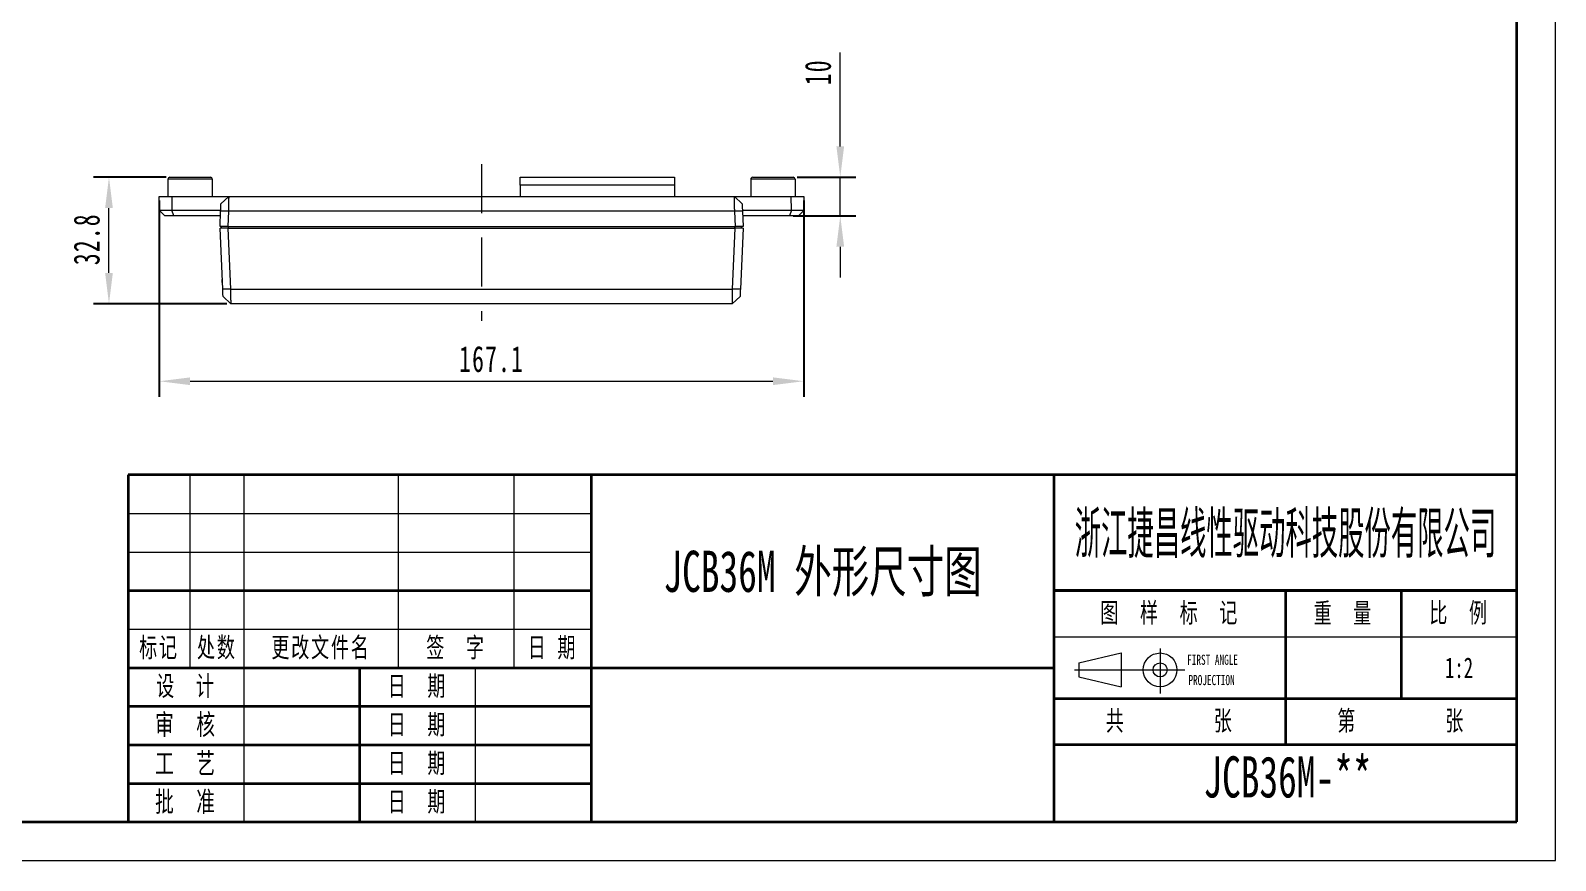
# Model space of a CAD drawing. Header units: millimetres. Extents: x -148 to 148, y -105 to 105.
# Drawn here: x -49.2 to 148.5, y -105 to 2.6 of the extents above; entities that cross this region are included whole.
import ezdxf
from ezdxf.enums import TextEntityAlignment as Align

# ---------------------------------------------------------------- set-up
doc = ezdxf.new("R2010")
doc.units = ezdxf.units.MM
doc.linetypes.add('HIDDEN', pattern=[9.525, 6.35, -3.175])
doc.layers.get('0').update_dxf_attribs({"lineweight": 35})
for name, color, linetype, lineweight in [('EB0', 7, 'Continuous', 35), ('尺寸线层', 3, 'Continuous', 18), ('粗实线层', 7, 'Continuous', 35), ('细实线层', 7, 'Continuous', 18)]:
    doc.layers.add(name, color=color, linetype=linetype, lineweight=lineweight)
doc.styles.add('UserTxtStyle17', font='', dxfattribs={"width": 0.667})
doc.styles.add('标准', font='', dxfattribs={"width": 0.667})
doc.styles.get('UserTxtStyle17').set_extended_font_data('宋体')
doc.styles.get('标准').set_extended_font_data('宋体')
doc.dimstyles.new('标准', dxfattribs={"dimtxt": 3.371484, "dimasz": 4, "dimexe": 2, "dimexo": 0.5, "dimgap": 1.213633, "dimtad": 1, "dimdec": 1, "dimlfac": 2, "dimdsep": 46, "dimtxsty": '标准', "dimblk": '_CAXARROW', "dimcen": 0, "dimdle": 8, "dimazin": 2, "dimtfac": 0.707107, "dimtdec": 1, "dimtmove": 0, "dimatfit": 3, "dimldrblk": 'NONE', "dimfxl": 0, "dimfrac": 2, "dimtolj": 1, "dimarcsym": 0})

# ---------------------------------------------------------------- blocks, each defined once
blk = doc.blocks.new('$CAXA_FRAME_13B17AC1$')
at = {"layer": '粗实线层'}
for p, q in [((143.5, -100), (143.5, 100)), ((-123.5, -100), (143.5, -100))]:
    blk.add_line(p, q, dxfattribs=at)
at = {"layer": '细实线层'}
for p, q in [((148.5, -105), (148.5, 105)), ((-148.5, -105), (148.5, -105))]:
    blk.add_line(p, q, dxfattribs=at)
at = {"layer": '尺寸线层', "style": '标准'}
for tag, height, width, p in [('ERP代码', 2.27, 0.513928, (-108.91, 97.48)), ('1', 3, 0.667, (-87.94, 97.49)), ('版本号', 2.28, 0.667, (-78.15, 97.48)), ('版本1', 2.28, 0.667, (39.5, 92.5)), ('日期1', 2.33, 0.667, (50, 92.5)), ('更改文件号', 2.29, 0.667, (69.5, 92.5)), ('更改内容', 2.29, 0.667, (108, 92.5)), ('签字', 2.28, 0.667, (138.5, 92.5)), ('版本2', 2.28, 0.667, (39.5, 87.5)), ('日期2', 2.33, 0.667, (50, 87.5)), ('更改文件号', 2.29, 0.667, (69.5, 87.5)), ('更改内容', 2.29, 0.667, (108, 87.5)), ('签字', 2.28, 0.667, (138.5, 87.5)), ('版本3', 2.28, 0.667, (39.5, 82.5)), ('日期3', 2.28, 0.667, (50, 82.5)), ('更改文件号', 2.29, 0.667, (69.5, 82.5)), ('更改内容', 2.29, 0.667, (108, 82.5)), ('签字', 2.28, 0.667, (138.5, 82.5))]:
    blk.add_attdef(tag, text='', height=height, dxfattribs=dict(at, width=width)).set_placement(p, align=Align.MIDDLE_CENTER)
blk = doc.blocks.new('$CAXA_TITLE_151E506F$')
at = {"layer": '粗实线层'}
for p, q in [((-180, 45), (-180, 0)), ((0, 45), (-180, 45)), ((-120, 45), (-120, 0)), ((-60, 45), (-60, 0)), ((0, 0), (0, 45)), ((-180, 30), (-120, 30)), ((0, 30), (-60, 30)), ((-60, 30), (0, 30)), ((-30, 30), (-30, 10)), ((-15, 30), (-15, 16)), ((-180, 20), (-60, 20)), ((-150, 20), (-150, 0)), ((-60, 16), (0, 16)), ((-180, 15), (-120, 15)), ((-180, 10), (-120, 10)), ((0, 10), (-60, 10)), ((-180, 5), (-120, 5)), ((-180, 0), (0, 0)), ((-180, 0), (0, 0))]:
    blk.add_line(p, q, dxfattribs=at)
at = {"layer": '细实线层'}
for p, q in [((-172, 45), (-172, 20)), ((-165, 45), (-165, 0)), ((-145, 45), (-145, 20)), ((-130, 45), (-130, 20)), ((-180, 40), (-120, 40)), ((-180, 35), (-120, 35)), ((-180, 30), (-120, 30)), ((-180, 25), (-120, 25)), ((-60, 24), (0, 24)), ((-135, 20), (-135, 0))]:
    blk.add_line(p, q, dxfattribs=at)
at = {"layer": '细实线层', "linetype": 'Continuous', "lineweight": 18}
for p, q in [((-56.78, 20.63), (-51.31, 21.91)), ((-51.31, 21.91), (-51.31, 17.53)), ((-46.25, 22.51), (-46.25, 16.65)), ((-56.78, 20.63), (-56.78, 18.81)), ((-57.36, 19.72), (-49.85, 19.72)), ((-56.78, 18.81), (-51.31, 17.53)), ((-49.83, 19.72), (-43.04, 19.72))]:
    blk.add_line(p, q, dxfattribs=at)
for radius in [2.19, 0.912]:
    blk.add_circle((-46.25, 19.72), radius, dxfattribs=at)
at = {"layer": 'EB0', "linetype": 'Continuous', "lineweight": 18, "insert": (-42.74, 21.69), "char_height": 1.3187, "width": 6.8968, "attachment_point": 1, "line_spacing_factor": 1.15057, "style": 'UserTxtStyle17'}
blk.add_mtext('\\T1.001;FIRST ANGLE', dxfattribs=at)
at = {"layer": 'EB0', "linetype": 'Continuous', "lineweight": 35, "insert": (-42.57, 19.06), "char_height": 1.3185, "width": 6.2687, "attachment_point": 1, "line_spacing_factor": 1.15057, "style": 'UserTxtStyle17'}
blk.add_mtext('\\T1.001;PROJECTION', dxfattribs=at)
at = {"layer": '尺寸线层', "attachment_point": 5, "line_spacing_factor": 1.15057, "style": '标准'}
for s, insert, char_height, width in [('\\T1.1;图  样  标  记', (-45, 27), 2.5714, 58), ('\\T1.1;重  量', (-22.5, 27), 2.571, 28), ('\\T1.1;比  例', (-7.5, 27), 2.571, 28), ('\\T1.1;标记', (-176, 22.5), 2.571, 14), ('\\T1.1;处数', (-168.5, 22.5), 2.571, 12), ('\\T1.1;更改文件名', (-155, 22.5), 2.5714, 38), ('\\T1.1;签  字', (-137.5, 22.5), 2.571, 28), ('\\T1.1;日 期', (-125, 22.5), 2.571, 18), ('\\T1.1;设  计', (-172.5, 17.5), 2.571, 28), ('\\T1.1;日  期', (-142.5, 17.5), 2.571, 28), ('\\T1.1;审  核  ', (-172.5, 12.5), 2.6694, 28), ('\\T1.1;日  期', (-142.5, 12.5), 2.571, 28), ('\\T1.1;共', (-52, 13), 2.571, 8), ('\\T1.1;张', (-38, 13), 2.571, 8), ('\\T1.1;第', (-22, 13), 2.571, 8), ('\\T1.1;张', (-8, 13), 2.571, 8), ('\\T1.1;工  艺', (-172.5, 7.5), 2.669, 28), ('\\T1.1;日  期', (-142.5, 7.5), 2.571, 28), ('\\T1.1;批  准', (-172.5, 2.5), 2.669, 28), ('\\T1.1;日  期', (-142.5, 2.5), 2.571, 28)]:
    blk.add_mtext(s, dxfattribs=dict(at, insert=insert, char_height=char_height, width=width))
at = {"layer": '尺寸线层', "style": '标准'}
for tag, height, width, p in [('标记D', 2.67, 0.667, (-176, 42.5)), ('处数D', 2.67, 0.603422, (-168.5, 42.5)), ('更改文件名D', 2.67, 0.667, (-155, 42.5)), ('更改签字D', 2.67, 0.667, (-137.5, 42.5)), ('更改日期D', 2.67, 0.498394, (-125, 42.5)), ('单位名称', 5.34, 0.667, (-30, 37.5)), ('标记C', 2.67, 0.667, (-176, 37.5)), ('处数C', 2.67, 0.603422, (-168.5, 37.5)), ('更改文件名C', 2.67, 0.667, (-155, 37.5)), ('更改签字C', 2.67, 0.667, (-137.5, 37.5)), ('更改日期C', 2.67, 0.498394, (-125, 37.5)), ('图纸名称', 5.34, 0.667, (-90, 32.5)), ('标记B', 2.67, 0.667, (-176, 32.5)), ('处数B', 2.67, 0.603422, (-168.5, 32.5)), ('更改文件名B', 2.67, 0.667, (-155, 32.5)), ('更改签字B', 2.67, 0.667, (-137.5, 32.5)), ('更改日期B', 2.67, 0.498394, (-125, 32.5)), ('标记A', 2.67, 0.667, (-176, 27.5)), ('处数A', 2.67, 0.603422, (-168.5, 27.5)), ('更改文件名A', 2.67, 0.667, (-155, 27.5)), ('更改签字A', 2.67, 0.667, (-137.5, 27.5)), ('更改日期A', 2.67, 0.498394, (-125, 27.5)), ('重量', 2.67, 0.667, (-22.5, 20)), ('图纸比例', 2.67, 0.667, (-7.5, 20)), ('页数', 2.67, 0.667, (-45, 13)), ('页码', 2.67, 0.667, (-15, 13)), ('材料名称', 5.34, 0.667, (-90, 10)), ('图纸编号', 5.34, 0.667, (-29.74, 5.84))]:
    blk.add_attdef(tag, text='', height=height, dxfattribs=dict(at, width=width)).set_placement(p, align=Align.MIDDLE_CENTER)
blk = doc.blocks.new('_CAXARROW_0')
blk.add_hatch(color=0).paths.add_polyline_path([(0, 0), (-1, 0.125), (-1, -0.125)], flags=0)
blk = doc.blocks.new('*X10')
at = {"color": 0, "linetype": 'Continuous', "lineweight": 18}
for p, q in [((55.8, -12.4), (55.8, -0.22)), ((55.8, -21.4), (55.8, -16.4)), ((55.8, -25.4), (55.8, -29.4))]:
    blk.add_line(p, q, dxfattribs=at)
at = {"color": 0, "linetype": 'Continuous', "lineweight": -2}
for p, q in [((50.2, -16.4), (57.8, -16.4)), ((49.71, -21.4), (57.8, -21.4))]:
    blk.add_line(p, q, dxfattribs=at)
at = {"color": 0, "linetype": 'Continuous', "lineweight": 18, "xscale": 4, "yscale": 4, "zscale": 4}
for p, rotation in [((55.8, -16.4), 270), ((55.8, -21.4), 90)]:
    blk.add_blockref('_CAXARROW_0', p, dxfattribs=dict(at, rotation=rotation))
at = {"color": 0, "linetype": 'Continuous', "lineweight": 20, "insert": (51.21, -2.78), "char_height": 3.371, "width": 6.6306, "attachment_point": 2, "rotation": 90, "line_spacing_factor": 1.15057, "style": '标准'}
blk.add_mtext('\\T1.1;10', dxfattribs=at)
blk = doc.blocks.new('_CAXARROW')
blk.add_hatch(color=0).paths.add_polyline_path([(0, 0), (-1, 0.125), (-1, -0.125)], flags=0)
blk = doc.blocks.new('_NONE')
blk = doc.blocks.new('*X11')
at = {"color": 0, "linetype": 'Continuous', "lineweight": -2}
for p, q in [((-32.46, -19.4), (-32.46, -44.85)), ((51.08, -19.4), (51.08, -44.85))]:
    blk.add_line(p, q, dxfattribs=at)
at = {"color": 0, "linetype": 'Continuous', "lineweight": 18}
blk.add_line((-28.46, -42.85), (47.08, -42.85), dxfattribs=at)
at = {"color": 0, "linetype": 'Continuous', "lineweight": 18, "xscale": 4, "yscale": 4, "zscale": 4, "rotation": 180}
blk.add_blockref('_CAXARROW_0', (-32.46, -42.85), dxfattribs=at)
at = {"color": 0, "linetype": 'Continuous', "lineweight": 18, "xscale": 4, "yscale": 4, "zscale": 4}
blk.add_blockref('_CAXARROW_0', (51.08, -42.85), dxfattribs=at)
at = {"color": 0, "linetype": 'Continuous', "lineweight": 20, "insert": (10.61, -38.27), "char_height": 3.3715, "width": 15.8964, "attachment_point": 2, "line_spacing_factor": 1.15057, "style": '标准'}
blk.add_mtext('\\T1.1;167.1', dxfattribs=at)
blk = doc.blocks.new('*X12')
at = {"color": 0, "linetype": 'Continuous', "lineweight": -2}
for p, q in [((-31.59, -16.4), (-40.98, -16.4)), ((-23.7, -32.8), (-40.98, -32.8))]:
    blk.add_line(p, q, dxfattribs=at)
at = {"color": 0, "linetype": 'Continuous', "lineweight": 18}
blk.add_line((-38.98, -28.8), (-38.98, -20.4), dxfattribs=at)
at = {"color": 0, "linetype": 'Continuous', "lineweight": 18, "xscale": 4, "yscale": 4, "zscale": 4}
for p, rotation in [((-38.98, -16.4), 90), ((-38.98, -32.8), 270)]:
    blk.add_blockref('_CAXARROW_0', p, dxfattribs=dict(at, rotation=rotation))
at = {"color": 0, "linetype": 'Continuous', "lineweight": 20, "insert": (-43.57, -24.43), "char_height": 3.371, "width": 13.0029, "attachment_point": 2, "rotation": 90, "line_spacing_factor": 1.15057, "style": '标准'}
blk.add_mtext('\\T1.1;32.8', dxfattribs=at)

msp = doc.modelspace()

# ---------------------------------------------------------------- linework, layer by layer
at = {"color": 1, "linetype": 'HIDDEN', "lineweight": 20}
msp.add_line((9.309, -14.701), (9.309, -34.999), dxfattribs=at)
at = {"color": 7, "linetype": 'Continuous', "lineweight": 20}
for p, q in [((-25.587, -16.653), (-31.337, -16.653)), ((-31.337, -16.653), (-31.337, -18.903)), ((-31.087, -16.403), (-25.837, -16.403)), ((-25.587, -16.653), (-25.587, -18.903)), ((14.309, -16.403), (34.309, -16.403)), ((14.309, -17.403), (14.309, -16.403)), ((34.309, -17.403), (14.309, -17.403)), ((14.309, -17.403), (14.309, -18.903)), ((34.309, -16.403), (34.309, -17.403)), ((34.309, -17.403), (34.309, -18.903)), ((49.952, -16.653), (44.202, -16.653)), ((44.202, -16.653), (44.202, -18.903)), ((44.452, -16.403), (49.702, -16.403)), ((49.952, -16.653), (49.952, -18.903)), ((-32.493, -20.666), (-32.462, -18.903)), ((-32.462, -18.903), (-30.817, -18.903)), ((-30.817, -18.903), (-30.848, -20.666)), ((-30.817, -18.903), (-23.462, -18.903)), ((-23.462, -18.903), (-24.463, -19.863)), ((-23.462, -18.903), (42.077, -18.903)), ((43.08, -19.861), (42.077, -18.903)), ((42.077, -18.903), (49.432, -18.903)), ((49.463, -20.666), (49.432, -18.903)), ((49.432, -18.903), (51.077, -18.903)), ((51.077, -18.903), (51.108, -20.666)), ((-31.756, -21.403), (-32.493, -20.666)), ((-30.848, -20.666), (-24.498, -20.666)), ((-30.596, -21.403), (-30.848, -20.666)), ((-24.53, -21.403), (-30.596, -21.403)), ((-24.591, -22.803), (-24.505, -20.816)), ((-23.504, -20.816), (-24.505, -20.816)), ((-23.504, -20.816), (-23.591, -22.803)), ((42.119, -20.816), (-23.504, -20.816)), ((42.206, -22.803), (42.119, -20.816)), ((43.122, -20.816), (42.119, -20.816)), ((43.115, -20.666), (49.463, -20.666)), ((43.122, -20.816), (43.209, -22.803)), ((49.211, -21.403), (43.147, -21.403)), ((49.463, -20.666), (49.211, -21.403)), ((51.108, -20.666), (50.371, -21.403)), ((-23.591, -22.803), (-24.591, -22.803)), ((-24.238, -30.891), (-24.583, -23.003)), ((-23.582, -23.003), (-24.583, -23.003)), ((-24.393, -23.003), (-24.391, -22.803)), ((-23.591, -22.803), (42.206, -22.803)), ((-23.582, -23.003), (-23.237, -30.891)), ((-23.582, -23.003), (42.197, -23.003)), ((-23.508, -23.003), (-23.508, -22.803)), ((41.853, -30.891), (42.197, -23.003)), ((42.124, -23.003), (42.123, -22.803)), ((43.2, -23.003), (42.197, -23.003)), ((43.209, -22.803), (42.206, -22.803)), ((43.2, -23.003), (42.855, -30.891)), ((43.01, -23.003), (43.009, -22.803)), ((-24.291, -30.053), (-24.291, -29.674)), ((-24.291, -30.053), (-24.275, -30.053)), ((-23.237, -30.891), (-24.238, -30.891)), ((-23.237, -30.891), (41.853, -30.891)), ((42.855, -30.891), (41.853, -30.891)), ((-23.196, -32.803), (-24.197, -31.843)), ((41.811, -32.803), (-23.196, -32.803)), ((42.814, -31.845), (41.811, -32.803))]:
    msp.add_line(p, q, dxfattribs=at)
for centre, start, end in [((-31.087, -16.653), 90, 180), ((-25.837, -16.653), 0, 90), ((44.452, -16.653), 90, 180), ((49.702, -16.653), 0, 90)]:
    msp.add_arc(centre, 0.25, start, end, dxfattribs=at)
for points, knots in [([(-23.462, -18.903), (-23.462, -18.904), (-23.462, -18.905), (-23.462, -18.913), (-23.463, -18.926), (-23.463, -18.946), (-23.464, -18.973), (-23.465, -19.006), (-23.466, -19.047), (-23.467, -19.095), (-23.469, -19.152), (-23.47, -19.217), (-23.472, -19.29), (-23.473, -19.372), (-23.475, -19.463), (-23.478, -19.563), (-23.48, -19.671), (-23.482, -19.788), (-23.485, -19.914), (-23.488, -20.048), (-23.491, -20.189), (-23.494, -20.337), (-23.497, -20.492), (-23.5, -20.652), (-23.503, -20.761), (-23.504, -20.816)], [0, 0, 0, 0, 40.8923342, 82.9912765, 126.2968943, 170.8092474, 216.528388, 263.4543619, 311.587209, 360.9269635, 411.4736548, 463.2273075, 516.1879422, 570.3555754, 625.73022, 682.3118857, 740.1005787, 799.0963025, 859.2990578, 920.7088427, 983.3256527, 1047.1494813, 1112.1803194, 1178.4181561, 1245.8629785, 1245.8629785, 1245.8629785, 1245.8629785]), ([(42.119, -20.816), (42.118, -20.784), (42.117, -20.721), (42.115, -20.627), (42.113, -20.535), (42.111, -20.445), (42.109, -20.356), (42.107, -20.269), (42.106, -20.185), (42.104, -20.103), (42.102, -20.024), (42.101, -19.947), (42.099, -19.872), (42.098, -19.801), (42.096, -19.732), (42.095, -19.666), (42.093, -19.603), (42.092, -19.542), (42.091, -19.485), (42.09, -19.43), (42.089, -19.379), (42.088, -19.33), (42.087, -19.285), (42.086, -19.242), (42.085, -19.202), (42.084, -19.164), (42.083, -19.13), (42.082, -19.098), (42.082, -19.069), (42.081, -19.043), (42.08, -19.019), (42.08, -18.997), (42.079, -18.978), (42.079, -18.962), (42.078, -18.947), (42.078, -18.935), (42.078, -18.925), (42.078, -18.917), (42.077, -18.911), (42.077, -18.906), (42.077, -18.904), (42.077, -18.904), (42.077, -18.903)], [0, 0, 0, 0, 165.6714348, 329.643908, 491.917428, 652.4920039, 811.3676455, 968.5443635, 1124.022169, 1277.8010743, 1429.8810921, 1580.2622364, 1728.9445217, 1875.9279636, 2021.2125787, 2164.7983845, 2306.6853996, 2446.8736436, 2585.3631373, 2722.1539028, 2857.2459632, 2990.6393431, 3122.3340685, 3252.3301665, 3380.6276662, 3507.2265978, 3632.1269935, 3755.3288869, 3876.8323139, 3996.6373118, 4114.7439204, 4231.1521813, 4345.8621386, 4458.8738387, 4570.1873306, 4679.8026658, 4787.7198989, 4893.9390875, 4998.4602922, 5101.2835772, 5202.4090104, 5301.8366634, 5301.8366634, 5301.8366634, 5301.8366634]), ([(-32.493, -20.666), (-32.493, -20.666), (-32.492, -20.666), (-32.485, -20.666), (-32.474, -20.665), (-32.458, -20.665), (-32.438, -20.665), (-32.414, -20.664), (-32.386, -20.664), (-32.353, -20.664), (-32.316, -20.664), (-32.275, -20.664), (-32.23, -20.663), (-32.181, -20.663), (-32.128, -20.663), (-32.071, -20.663), (-32.011, -20.663), (-31.947, -20.663), (-31.879, -20.663), (-31.809, -20.663), (-31.735, -20.664), (-31.657, -20.664), (-31.577, -20.664), (-31.494, -20.664), (-31.409, -20.664), (-31.321, -20.665), (-31.23, -20.665), (-31.138, -20.665), (-31.043, -20.666), (-30.947, -20.666), (-30.881, -20.666), (-30.848, -20.666)], [0, 0, 0, 0, 69.9435469, 139.8867471, 209.8296264, 279.7722103, 349.7145247, 419.6565951, 489.5984473, 559.5401069, 629.4815996, 699.422951, 769.3641869, 839.305333, 909.2464148, 979.1874581, 1049.1284886, 1119.0695319, 1189.0106138, 1258.9517598, 1328.8929957, 1398.8343472, 1468.7758398, 1538.7174994, 1608.6593516, 1678.601422, 1748.5437364, 1818.4863203, 1888.4291996, 1958.3723998, 2028.3159467, 2028.3159467, 2028.3159467, 2028.3159467]), ([(-30.596, -21.403), (-30.627, -21.403), (-30.688, -21.403), (-30.777, -21.403), (-30.862, -21.403), (-30.945, -21.403), (-31.024, -21.403), (-31.101, -21.403), (-31.174, -21.403), (-31.245, -21.403), (-31.312, -21.403), (-31.376, -21.403), (-31.453, -21.403), (-31.537, -21.403), (-31.619, -21.403), (-31.682, -21.403), (-31.726, -21.403), (-31.753, -21.403), (-31.755, -21.403), (-31.756, -21.403)], [0, 0, 0, 0, 53.9311316, 107.3096649, 160.313312, 213.1235694, 265.923928, 318.8979818, 372.2275307, 426.0907751, 480.6606873, 536.103626, 592.5782352, 695.2483558, 794.9120949, 892.6062102, 989.4307498, 1086.5153254, 1184.9805994, 1184.9805994, 1184.9805994, 1184.9805994]), ([(-24.505, -20.816), (-24.504, -20.79), (-24.501, -20.738), (-24.498, -20.662), (-24.495, -20.588), (-24.492, -20.517), (-24.489, -20.448), (-24.486, -20.381), (-24.483, -20.317), (-24.48, -20.255), (-24.478, -20.196), (-24.474, -20.121), (-24.471, -20.038), (-24.467, -19.959), (-24.465, -19.903), (-24.463, -19.869), (-24.463, -19.865), (-24.463, -19.863)], [0, 0, 0, 0, 44.6642695, 88.3212564, 131.2168278, 173.6101006, 215.7694545, 257.9677323, 300.4770276, 343.5635419, 387.4829824, 432.4768573, 521.2688466, 606.7358181, 690.9696517, 776.1531236, 864.3985691, 864.3985691, 864.3985691, 864.3985691]), ([(43.08, -19.861), (43.08, -19.862), (43.08, -19.863), (43.08, -19.871), (43.081, -19.885), (43.082, -19.904), (43.083, -19.929), (43.084, -19.96), (43.086, -19.996), (43.088, -20.038), (43.09, -20.085), (43.093, -20.155), (43.097, -20.251), (43.103, -20.378), (43.109, -20.515), (43.115, -20.662), (43.119, -20.764), (43.122, -20.816)], [0, 0, 0, 0, 107.5605906, 212.6980981, 316.0068152, 418.1129721, 519.6650486, 621.3221284, 723.7412685, 827.5650582, 933.4105071, 1041.8601246, 1255.9201315, 1462.0208471, 1665.1985077, 1870.7043637, 2083.6174689, 2083.6174689, 2083.6174689, 2083.6174689]), ([(50.371, -21.403), (50.371, -21.403), (50.371, -21.403), (50.363, -21.403), (50.351, -21.403), (50.333, -21.403), (50.309, -21.403), (50.28, -21.403), (50.245, -21.403), (50.205, -21.403), (50.159, -21.403), (50.108, -21.403), (50.036, -21.403), (49.94, -21.403), (49.815, -21.403), (49.68, -21.403), (49.534, -21.403), (49.378, -21.403), (49.267, -21.403), (49.211, -21.403)], [0, 0, 0, 0, 122.1339069, 243.0163847, 363.0498849, 482.6454295, 602.2185573, 722.1850398, 842.956586, 964.9367537, 1088.5172605, 1214.0748468, 1341.9687822, 1574.4783286, 1800.1795419, 2021.4202915, 2240.6917764, 2460.5521457, 2683.5392822, 2683.5392822, 2683.5392822, 2683.5392822]), ([(49.463, -20.666), (49.496, -20.666), (49.562, -20.666), (49.658, -20.666), (49.753, -20.665), (49.845, -20.665), (49.936, -20.665), (50.024, -20.664), (50.109, -20.664), (50.192, -20.664), (50.272, -20.664), (50.35, -20.664), (50.424, -20.663), (50.494, -20.663), (50.562, -20.663), (50.626, -20.663), (50.686, -20.663), (50.743, -20.663), (50.796, -20.663), (50.845, -20.663), (50.89, -20.664), (50.931, -20.664), (50.968, -20.664), (51.001, -20.664), (51.029, -20.664), (51.053, -20.665), (51.073, -20.665), (51.089, -20.665), (51.1, -20.666), (51.107, -20.666), (51.108, -20.666), (51.108, -20.666)], [0, 0, 0, 0, 154.2736841, 308.5461019, 462.8173099, 617.0873647, 771.3563231, 925.6242415, 1079.8911767, 1234.1571854, 1388.422324, 1542.6866493, 1696.9502179, 1851.2130864, 2005.4753115, 2159.7369498, 2313.998058, 2468.2586926, 2622.5189104, 2776.778768, 2931.038322, 3085.297629, 3239.5567457, 3393.8157288, 3548.0746348, 3702.3335205, 3856.5924425, 4010.8514573, 4165.1106218, 4319.3699924, 4473.6296258, 4473.6296258, 4473.6296258, 4473.6296258]), ([(-24.197, -31.843), (-24.197, -31.831), (-24.198, -31.806), (-24.208, -31.581), (-24.222, -31.271), (-24.233, -31.017), (-24.238, -30.891)], [0, 0, 0, 0, 79.0722334, 158.5387021, 238.000262, 317.1792646, 317.1792646, 317.1792646, 317.1792646]), ([(-23.237, -30.891), (-23.234, -31.046), (-23.228, -31.348), (-23.219, -31.76), (-23.212, -32.107), (-23.206, -32.381), (-23.202, -32.581), (-23.197, -32.758), (-23.196, -32.786), (-23.196, -32.803)], [0, 0, 0, 0, 80.7609513, 157.3105092, 229.6460896, 297.7653167, 361.6660372, 421.3463384, 527.7227205, 527.7227205, 527.7227205, 527.7227205]), ([(41.811, -32.803), (41.811, -32.786), (41.812, -32.758), (41.817, -32.581), (41.821, -32.381), (41.827, -32.107), (41.834, -31.76), (41.843, -31.348), (41.849, -31.046), (41.853, -30.891)], [0, 0, 0, 0, 233.0052382, 363.7280961, 503.6953156, 652.9027115, 811.34557, 979.0186904, 1155.9164145, 1155.9164145, 1155.9164145, 1155.9164145]), ([(42.855, -30.891), (42.85, -31.018), (42.839, -31.272), (42.825, -31.582), (42.815, -31.808), (42.814, -31.833), (42.814, -31.845)], [0, 0, 0, 0, 177.3718713, 355.5332859, 533.5622663, 710.8637648, 710.8637648, 710.8637648, 710.8637648])]:
    msp.add_open_spline(points, degree=3, knots=knots, dxfattribs=at)

# ---------------------------------------------------------------- block references
at = {"layer": '粗实线层'}
msp.add_blockref('$CAXA_FRAME_13B17AC1$', (0, 0), dxfattribs=at)
ref = msp.add_blockref('$CAXA_TITLE_151E506F$', (143.5, -100), dxfattribs=at)
ref.add_attrib('单位名称', '浙江捷昌线性驱动科技股份有限公司', dxfattribs={"layer": '尺寸线层', "height": 5.33889, "style": '标准', "width": 0.468924}).set_placement((113.5, -62.5), align=Align.MIDDLE_CENTER)
ref.add_attrib('图纸名称', 'JCB36M 外形尺寸图', dxfattribs={"layer": '尺寸线层', "height": 5.33889, "style": '标准', "width": 0.667}).set_placement((53.5, -67.5), align=Align.MIDDLE_CENTER)
ref.add_attrib('图纸比例', '1:2', dxfattribs={"layer": '尺寸线层', "height": 2.6694, "style": '标准', "width": 0.667}).set_placement((136, -80), align=Align.MIDDLE_CENTER)
ref.add_attrib('图纸编号', 'JCB36M-**', dxfattribs={"layer": '尺寸线层', "height": 5.3389, "style": '标准', "width": 0.667}).set_placement((113.761, -94.157), align=Align.MIDDLE_CENTER)

# ---------------------------------------------------------------- dimensions: what is measured, and where the dimension line sits
at = {"color": 7, "linetype": 'Continuous', "lineweight": 20}
for base, p1, p2, override, picture, middle in [((55.796, -21.403), (49.702, -16.403), (49.211, -21.403), {"dimsah": 1, "dimtfac": 1, "dimtdec": 2}, '*X10', (55.796, -2.78)), ((-38.98, -16.403), (-23.196, -32.803), (-31.087, -16.403), {"dimsah": 1, "dimtfac": 1, "dimtdec": 3}, '*X12', (-38.98, -24.427))]:
    dim = msp.add_linear_dim(base=base, p1=p1, p2=p2, angle=90, dimstyle='标准', override=override, dxfattribs=at)
    dim.commit()
    dim.dimension.update_dxf_attribs({"geometry": picture, "text_midpoint": middle, "dimtype": 160})
dim = msp.add_linear_dim(base=(51.077, -42.853), p1=(-32.462, -18.903), p2=(51.077, -18.903), dimstyle='标准', override={"dimsah": 1, "dimtfac": 1, "dimtdec": 2}, dxfattribs=at)
dim.commit()
dim.dimension.update_dxf_attribs({"geometry": '*X11', "text_midpoint": (10.608, -42.853), "dimtype": 160})

doc.saveas('drawing.dxf')
